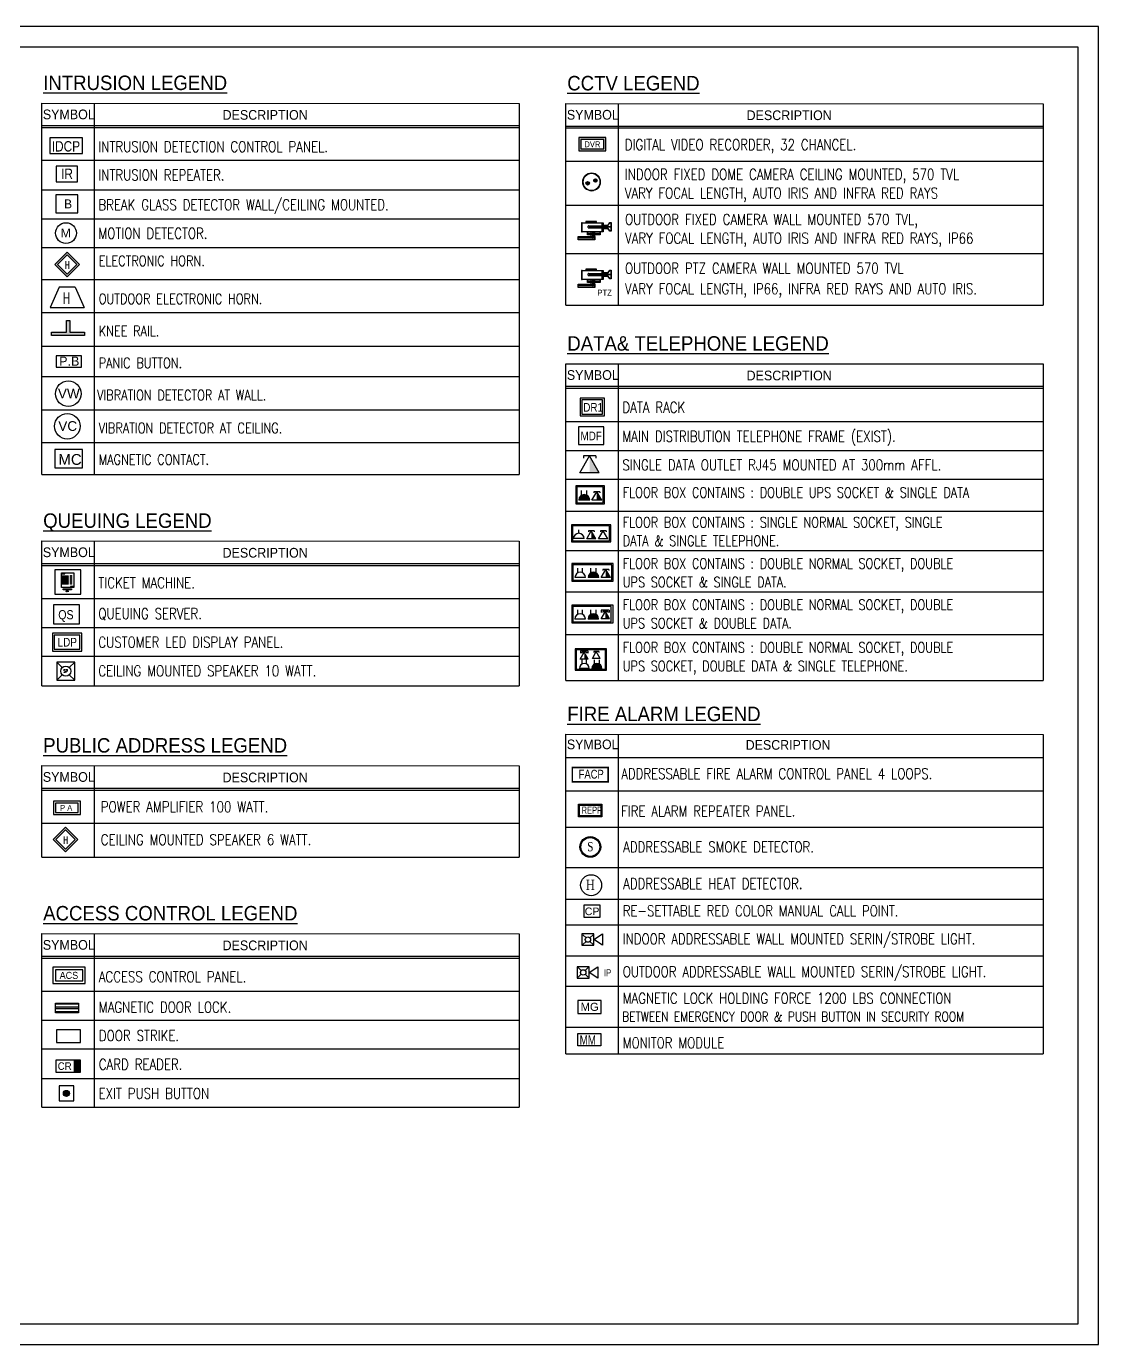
# Model space of a CAD drawing. Header units: metres. Extents: x 825.2 to 856.4, y 282.9 to 304.9.
# Drawn here: x 838.46 to 856.37, y 282.91 to 304.93 of the extents above; entities that cross this region are included whole.
import ezdxf
from ezdxf.enums import TextEntityAlignment as Align

# ---------------------------------------------------------------- set-up
doc = ezdxf.new("R2010")
doc.units = ezdxf.units.M
doc.header["$LTSCALE"] = 0.05
for name, color, linetype in [('04_E-FIRE', 3, 'Continuous'), ('A-Elev-Dims-100', 7, 'Continuous'), ('A-WALL', 4, 'Continuous'), ('Access', 7, 'Continuous'), ('AP06-300$0$E-CO-TXT', 2, 'Continuous'), ('CCTV-TXT L', 6, 'Continuous'), ('CT', 7, 'Continuous'), ('E-FIRE ALARM', 5, 'Continuous'), ('E-TEXT', 82, 'Continuous'), ('EL. BLOCK', 3, 'Continuous'), ('ELE-OBJ', 7, 'Continuous'), ('ELEC-NORMAL', 7, 'Continuous'), ('Elevation', 1, 'Continuous'), ('EXIT SIGN', 6, 'Continuous'), ('FIRE ALARAM TEXT', 22, 'Continuous'), ('FIRE ALARM', 3, 'Continuous'), ('FIRE_FAS', 200, 'Continuous'), ('L.C Risers', 130, 'Continuous'), ('PW', 4, 'Continuous'), ('Sockets', 4, 'Continuous'), ('T-SECUR', 140, 'Continuous'), ('text', 2, 'Continuous')]:
    doc.layers.add(name, color=color, linetype=linetype)
for name, color, linetype, lineweight in [('AP06-300$0$E-ACCESS-CONTROL', 3, 'Continuous', 25), ('AP06-300$0$E-CCTVCAM', 3, 'Continuous', 30), ('E _ PA', 4, 'Continuous', 25), ('ELECTRICAL', 3, 'Continuous', 9), ('mabani toob', 10, 'Continuous', 35), ('Public address', 4, 'Continuous', 0)]:
    doc.layers.add(name, color=color, linetype=linetype, lineweight=lineweight)
doc.styles.add('AP06-300$0$EN-SCL', font='swisscl.ttf')
doc.styles.add('Arial', font='ARIALN.TTF')
doc.styles.add('Arial_4', font='arial.ttf', dxfattribs={"height": 0.245883})
doc.styles.add('DD', font='ROMANS.SHX')
doc.styles.add('GENERATED_STYLE_1', font='arial.ttf')
doc.styles.add('QQ', font='romantic.ttf')
doc.styles.add('ROMANC', font='ROMANC.SHX')
doc.styles.add('ROMANS1', font='romans.shx', dxfattribs={"width": 0.8, "height": 250})
doc.styles.get("Standard").update_dxf_attribs({"font": 'arial.ttf'})
doc.styles.add('style2', font='seguisym.ttf', dxfattribs={"width": 0.8, "height": 200})
doc.styles.add('T25', font='STENCIL', dxfattribs={"height": 2.5})

# ---------------------------------------------------------------- blocks, each defined once
blk = doc.blocks.new('AP06-300$0$DDD')
at = {"layer": 'AP06-300$0$E-CCTVCAM'}
h = blk.add_hatch(color=11, dxfattribs=at)
h.paths.add_polyline_path([(209, -62), (209, -47), (-79, -47), (-79, -62)])
h.paths.add_polyline_path([(-79, 12), (-79, -12), (209, -12), (209, 12)])
h.paths.add_polyline_path([(209, 47), (209, 62), (-79, 62), (-79, 47)])
at = {"layer": 'AP06-300$0$E-ACCESS-CONTROL', "color": 5}
blk.add_lwpolyline([(-79, -62), (209, -62), (209, 62), (-79, 62)], close=True, dxfattribs=at)
at = {"layer": 'AP06-300$0$E-CCTVCAM', "color": 11}
for p, q in [((-79, 47), (209, 47)), ((-79, 12), (209, 12)), ((-79, -12), (209, -12)), ((-79, -47), (209, -47))]:
    blk.add_line(p, q, dxfattribs=at)
at = {"layer": 'AP06-300$0$E-CO-TXT', "style": 'AP06-300$0$EN-SCL'}
blk.add_attdef('STRIC', text='', height=250, dxfattribs=at).set_placement((31, 263), align=Align.MIDDLE_CENTER)
blk = doc.blocks.new('WERRRRR')
at = {"layer": 'CT'}
for points in [[(375, 375), (-375, 375), (-375, 0), (375, 0)], [(318, 317), (-318, 317), (-318, 57), (318, 57)]]:
    blk.add_lwpolyline(points, close=True, dxfattribs=at)
at = {"layer": 'text', "color": 2, "style": 'GENERATED_STYLE_1', "width": 0.92}
blk.add_text('ACS', height=163.3, dxfattribs=at).set_placement((-218, 104))
blk = doc.blocks.new('ssdsdgdgg')
at = {"layer": 'L.C Risers', "color": 0, "ltscale": 1000}
blk.add_lwpolyline([(0.171, 0.181), (-0.171, 0.181), (-0.171, 0), (0.171, 0)], close=True, dxfattribs=at)
at = {"layer": 'mabani toob', "color": 0, "ltscale": 1000, "insert": (-0.124, 0.144), "char_height": 0.1102, "attachment_point": 1}
blk.add_mtext_dynamic_manual_height_columns('D.S', width=35686.5594, gutter_width=12.5, heights=[0], dxfattribs=at)
blk = doc.blocks.new('RYJYRJJJ')
at = {"layer": 'Elevation', "lineweight": -3, "ltscale": 0.05, "transparency": 33554658}
h = blk.add_hatch(dxfattribs=at)
h.set_pattern_fill('ANSI32', color=11, scale=0.038016)
h.set_pattern_definition([(45, (-138.21381, -490.093266), (-0.01008051427, 0.01008051427), []), (45, (-138.20709, -490.093266), (-0.01008051427, 0.01008051427), [])])
h.paths.add_polyline_path([(0.255, 0.253), (0.13, 0.253), (0.13, 0), (0.255, 0)])
at = {"layer": 'L.C Risers', "color": 5, "lineweight": -3, "ltscale": 0.05}
for points in [[(0.255, 0.253), (-0.255, 0.253), (-0.255, 0), (0.255, 0)], [(0.255, 0.253), (0.13, 0.253), (0.13, 0), (0.255, 0)]]:
    blk.add_lwpolyline(points, close=True, dxfattribs=at)
at = {"layer": 'L.C Risers', "color": 3, "lineweight": -3, "ltscale": 0.05}
blk.add_lwpolyline([(0.13, 0), (0.13, 0.253)], dxfattribs=at)
at = {"layer": 'Sockets', "color": 11, "style": 'GENERATED_STYLE_1', "width": 0.92}
blk.add_text('CR', height=0.1568, dxfattribs=at).set_placement((-0.219, 0.049))
blk = doc.blocks.new('pb')
at = {"layer": 'Elevation', "lineweight": -3, "ltscale": 0.05, "transparency": 33554658}
h = blk.add_hatch(color=11, dxfattribs=at)
h.dxf.hatch_style = 1
edge = h.paths.add_edge_path()
edge.add_arc((0, 0), 29.1, 0, 360)
at = {"layer": 'L.C Risers', "color": 5, "lineweight": -3, "ltscale": 0.05}
blk.add_lwpolyline([(72, 72), (-72, 72), (-72, -72), (72, -72)], close=True, dxfattribs=at)
at = {"layer": 'L.C Risers', "color": 3, "lineweight": -3, "ltscale": 0.05}
blk.add_circle((0, 0), 29.1, dxfattribs=at)
blk = doc.blocks.new('WE')
at = {"layer": 'Elevation', "lineweight": -3, "ltscale": 0.05, "transparency": 33554658}
h = blk.add_hatch(color=6, dxfattribs=at)
h.dxf.hatch_style = 1
edge = h.paths.add_edge_path()
edge.add_arc((-80, -41), 33.7, 0, 360)
h = blk.add_hatch(color=6, dxfattribs=at)
h.dxf.hatch_style = 1
edge = h.paths.add_edge_path()
edge.add_arc((84, -42), 33.7, 0, 360)
at = {"layer": 'ELEC-NORMAL', "color": 6, "lineweight": -3, "ltscale": 0.05}
for centre in [(-80, -41), (84, -42)]:
    blk.add_circle(centre, 33.7, dxfattribs=at)
at = {"layer": 'ELECTRICAL', "color": 6}
for radius in [180, 165]:
    blk.add_circle((2, -41), radius, dxfattribs=at)
blk = doc.blocks.new('ERQER')
at = {"layer": 'CT'}
h = blk.add_hatch(color=3, dxfattribs=at)
h.dxf.hatch_style = 1
h.paths.add_polyline_path([(331, 331), (-331, 331), (-331, 60), (331, 60)], flags=16)
h.paths.add_polyline_path([(391, 390), (-391, 390), (-391, 0), (391, 0)])
for points in [[(391, 390), (-391, 390), (-391, 0), (391, 0)], [(331, 331), (-331, 331), (-331, 60), (331, 60)]]:
    blk.add_lwpolyline(points, close=True, dxfattribs=at)
at = {"layer": 'text', "color": 2, "style": 'GENERATED_STYLE_1', "width": 0.92}
blk.add_text('DVR', height=170.1, dxfattribs=at).set_placement((-228, 108))
blk = doc.blocks.new('WETEWRTTT')
at = {"color": 4}
for points, elevation in [([(-0.162, 0.221), (-0.172, 0.221), (-0.172, 0.106), (-0.162, 0.106)], 0.031), ([(-0.118, 0.221), (0.019, 0.221), (0.019, 0.236), (-0.118, 0.236)], -0.01), ([(-0.115, 0.221), (0.016, 0.221), (0.016, 0.233), (-0.115, 0.233)], -0.01), ([(-0.093, 0.106), (0.067, 0.106), (0.067, 0.065), (-0.093, 0.065)], 0.012), ([(-0.09, 0.106), (0.064, 0.106), (0.064, 0.068), (-0.09, 0.068)], 0.012)]:
    blk.add_lwpolyline(points, close=True, dxfattribs=dict(at, elevation=elevation))
for points, elevation in [([(-0.167, 0.221), (0.106, 0.221)], 0.031), ([(0.106, 0.221), (0.106, 0.106), (-0.167, 0.106), (-0.167, 0.221)], 0.031), ([(0.106, 0.192), (0.17, 0.192), (0.193, 0.223), (0.208, 0.223), (0.208, 0.113), (0.192, 0.113), (0.169, 0.144), (0.106, 0.144), (0.106, 0.168), (0.206, 0.168), (-0.066, 0.168), (-0.07, 0.177), (-0.077, 0.181), (-0.083, 0.181), (-0.088, 0.177), (-0.091, 0.171), (-0.091, 0.165), (-0.088, 0.16), (-0.085, 0.156), (-0.077, 0.154), (-0.07, 0.157), (-0.066, 0.161), (-0.064, 0.167), (-0.064, 0.168)], 0.031), ([(-0.077, 0.181), (0.106, 0.181)], 0.031), ([(0.091, 0.221), (0.091, 0.106)], 0.031), ([(0.094, 0.221), (0.094, 0.106)], 0.031), ([(0.102, 0.106), (0.102, 0.221)], 0.031), ([(0.106, 0.189), (0.171, 0.189), (0.194, 0.22), (0.205, 0.22), (0.205, 0.171)], 0.031), ([(-0.03, 0.106), (-0.031, 0.021), (-0.216, 0.021)], 0.031), ([(-0.09, 0.084), (0.064, 0.084)], 0.012), ([(-0.077, 0.154), (0.106, 0.154)], 0.031), ([(-0.049, 0.046), (-0.049, 0.106)], -0.041), ([(-0.031, 0.021), (-0.019, 0.021), (-0.019, 0.106)], 0.031), ([(0.205, 0.166), (0.205, 0.116), (0.194, 0.116), (0.17, 0.146), (0.109, 0.146), (0.109, 0.166)], 0.031)]:
    blk.add_lwpolyline(points, dxfattribs=dict(at, elevation=elevation))
blk.add_lwpolyline([(-0.216, 0.046), (0, 0.046), (0, 0), (-0.216, 0)], close=True, dxfattribs=at)
blk.add_lwpolyline([(0, 0), (0, 0.106)], dxfattribs=at)
blk = doc.blocks.new('wetwetwet')
at = {"layer": 'ELE-OBJ', "color": 3}
for p, q in [((-174, 0), (174, 0)), ((-76, -157), (-76, -307)), ((76, -157), (76, -307))]:
    blk.add_line(p, q, dxfattribs=at)
blk.add_ellipse((0, 0), major_axis=(-123, -123), ratio=1, start_param=-0.785398, end_param=2.356194, dxfattribs=at)
blk = doc.blocks.new('FDFDD')
at = {"layer": 'Elevation', "lineweight": -3, "ltscale": 0.05, "transparency": 33554658}
h = blk.add_hatch(color=6, dxfattribs=at)
h.dxf.hatch_style = 1
edge = h.paths.add_edge_path()
edge.add_line((0, 0.389), (0, -0.389))
edge.add_ellipse((0, 0), major_axis=(0.275, 0.275), ratio=1, start_angle=225, end_angle=405)
at = {"layer": 'ELE-OBJ', "color": 3}
for p, q in [((0, 0.389), (0, -0.389)), ((0.337, 0.194), (0.677, 0.194)), ((0.337, -0.194), (0.678, -0.194))]:
    blk.add_line(p, q, dxfattribs=at)
at = {"layer": 'ELE-OBJ', "color": 3, "extrusion": (0, 0, -1)}
blk.add_ellipse((0, 0), major_axis=(0.275, 0.275), ratio=1, start_param=-0.785398, end_param=2.356194, dxfattribs=at)
blk = doc.blocks.new('data2')
at = {"layer": 'EL. BLOCK', "linetype": 'ByBlock'}
h = blk.add_hatch(color=4, dxfattribs=at)
h.dxf.hatch_style = 1
h.paths.add_polyline_path([(0, 0.1), (0, 0), (0.058, 0)])
at = {"layer": 'PW', "color": 4}
for p, q in [((0.058, 0), (-0.058, 0)), ((0.055, 0.12), (-0.056, 0.12)), ((-0.056, 0.12), (-0.056, 0.086)), ((0.036, 0.1), (-0.036, 0.1)), ((-0.036, 0.1), (-0.036, 0.086)), ((0.058, 0), (0, 0.1)), ((0.036, 0.1), (0.036, 0.086)), ((0.055, 0.12), (0.055, 0.086))]:
    blk.add_line(p, q, dxfattribs=at)
blk.add_lwpolyline([(-0.058, 0), (0, 0.1)], dxfattribs=at)
blk = doc.blocks.new('122345')
at = {"layer": 'L.C Risers', "color": 3, "ltscale": 1000}
for points in [[(-0.144, 0.175), (-0.144, 0), (0.267, 0), (0.267, 0.175)], [(-0.133, 0.163), (-0.133, 0.008), (0.249, 0.008), (0.249, 0.163)]]:
    blk.add_lwpolyline(points, close=True, dxfattribs=at)
at = {"xscale": 0.7200000000000001, "yscale": 0.7200000000000001, "zscale": 0.7200000000000001}
blk.add_blockref('data2', (0.19, 0.039), dxfattribs=at)
at = {"layer": 'ELEC-NORMAL', "lineweight": -3, "xscale": 0.0003, "yscale": 0.0003, "zscale": 0.0003, "rotation": 180}
blk.add_blockref('wetwetwet', (-0.061, 0.037), dxfattribs=at)
at = {"layer": 'ELECTRICAL', "xscale": -0.1344, "yscale": 0.1344, "zscale": 0.1344, "rotation": 270}
blk.add_blockref('FDFDD', (0.071, 0.037), dxfattribs=at)
blk = doc.blocks.new('tel1')
at = {"layer": 'PW', "color": 4}
for p, q in [((0.042, 0), (-0.042, 0)), ((0.026, 0.072), (-0.026, 0.072)), ((-0.026, 0.072), (-0.026, 0.062)), ((0.042, 0), (0, 0.072)), ((0.026, 0.072), (0.026, 0.062))]:
    blk.add_line(p, q, dxfattribs=at)
blk.add_lwpolyline([(-0.042, 0), (0, 0.072)], dxfattribs=at)
blk = doc.blocks.new('112233')
at = {"layer": 'L.C Risers', "color": 3, "ltscale": 1000}
for points in [[(-0.165, 0.224), (-0.165, 0), (0.165, 0), (0.165, 0.224)], [(-0.154, 0.213), (-0.154, 0.01), (0.153, 0.01), (0.153, 0.213)]]:
    blk.add_lwpolyline(points, close=True, dxfattribs=at)
at = {"xscale": 0.7200000000000001, "yscale": 0.7200000000000001, "zscale": 0.7200000000000001}
blk.add_blockref('data2', (-0.071, 0.116), dxfattribs=at)
blk.add_blockref('tel1', (0.057, 0.123))
at = {"layer": 'ELEC-NORMAL', "lineweight": -3, "xscale": 0.0003, "yscale": 0.0003, "zscale": 0.0003, "rotation": 180}
blk.add_blockref('wetwetwet', (-0.069, 0.017), dxfattribs=at)
at = {"layer": 'ELECTRICAL', "xscale": -0.1344, "yscale": 0.1344, "zscale": 0.1344, "rotation": 270}
blk.add_blockref('FDFDD', (0.063, 0.017), dxfattribs=at)
blk = doc.blocks.new('1s')
at = {"layer": 'ELE-OBJ', "color": 3}
for p, q in [((0, 0.389), (0, -0.389)), ((0.389, 0), (0.646, 0))]:
    blk.add_line(p, q, dxfattribs=at)
at = {"layer": 'ELE-OBJ', "color": 3, "extrusion": (0, 0, -1)}
blk.add_ellipse((0, 0), major_axis=(0.275, 0.275), ratio=1, start_param=-0.785398, end_param=2.356194, dxfattribs=at)
blk = doc.blocks.new('data1')
at = {"layer": 'EL. BLOCK', "linetype": 'ByBlock'}
h = blk.add_hatch(color=4, dxfattribs=at)
h.dxf.hatch_style = 1
h.paths.add_polyline_path([(0, 0.0719), (0, 0), (0.0415, 0)])
at = {"layer": 'PW', "color": 4}
for p, q in [((0.0259, 0.0719), (-0.0259, 0.0719)), ((-0.0259, 0.0719), (-0.0259, 0.062)), ((0.0415, 0), (0, 0.0719)), ((0.0259, 0.0719), (0.0259, 0.062)), ((0.0415, 0), (-0.0415, 0))]:
    blk.add_line(p, q, dxfattribs=at)
blk.add_lwpolyline([(-0.0415, 0), (0, 0.0719)], dxfattribs=at)
blk = doc.blocks.new('ewrtert')
at = {"layer": 'L.C Risers', "color": 3, "ltscale": 1000}
for points in [[(-0.203, 0.175), (-0.203, 0), (0.203, 0), (0.203, 0.175)], [(-0.19, 0.163), (-0.19, 0.011), (0.19, 0.011), (0.19, 0.163)]]:
    blk.add_lwpolyline(points, close=True, dxfattribs=at)
at = {"xscale": 1.134, "yscale": 1.134, "zscale": 1.134}
for name, p in [('data1', (0.003, 0.031)), ('tel1', (0.126, 0.031))]:
    blk.add_blockref(name, p, dxfattribs=at)
at = {"layer": 'ELECTRICAL', "xscale": -0.14112, "yscale": 0.14112, "zscale": 0.14112, "rotation": 270}
blk.add_blockref('1s', (-0.126, 0.032), dxfattribs=at)
blk = doc.blocks.new('dfdfdfddf')
at = {"layer": 'L.C Risers', "color": 3, "ltscale": 1000}
for points in [[(-0.205, 0.175), (-0.205, 0), (0.205, 0), (0.205, 0.175)], [(-0.195, 0.163), (-0.195, 0.011), (0.192, 0.011), (0.192, 0.163)]]:
    blk.add_lwpolyline(points, close=True, dxfattribs=at)
at = {"xscale": 1.134, "yscale": 1.134, "zscale": 1.134}
blk.add_blockref('data1', (0.131, 0.036), dxfattribs=at)
at = {"layer": 'ELEC-NORMAL', "lineweight": -3, "xscale": 0.0003, "yscale": 0.0003, "zscale": 0.0003, "rotation": 180}
blk.add_blockref('wetwetwet', (-0.123, 0.037), dxfattribs=at)
at = {"layer": 'ELECTRICAL', "xscale": -0.1344, "yscale": 0.1344, "zscale": 0.1344, "rotation": 270}
blk.add_blockref('FDFDD', (0.009, 0.037), dxfattribs=at)
blk = doc.blocks.new('dfdffdfdd')
at = {"layer": 'L.C Risers', "color": 3, "ltscale": 1000}
for points in [[(-0.139, 0.175), (-0.139, 0), (0.139, 0), (0.139, 0.175)], [(-0.128, 0.163), (-0.128, 0.011), (0.125, 0.011), (0.125, 0.163)]]:
    blk.add_lwpolyline(points, close=True, dxfattribs=at)
at = {"xscale": 1.134, "yscale": 1.134, "zscale": 1.134}
blk.add_blockref('data1', (0.064, 0.036), dxfattribs=at)
at = {"layer": 'ELECTRICAL', "xscale": -0.1344, "yscale": 0.1344, "zscale": 0.1344, "rotation": 270}
blk.add_blockref('FDFDD', (-0.057, 0.037), dxfattribs=at)
blk = doc.blocks.new('WEWET')
at = {"color": 4}
blk.add_lwpolyline([(0.176, 0.246), (-0.176, 0.246), (-0.176, 0), (0.176, 0)], close=True, dxfattribs=at)
at = {"layer": 'EXIT SIGN', "color": 4, "style": 'Arial'}
blk.add_attdef('MDF', text='', height=0.12, dxfattribs=at).set_placement((-0.147, 0.119), align=Align.MIDDLE_LEFT)
blk = doc.blocks.new('SRRWTWRT')
at = {"color": 4}
for points in [[(-0.296, 0.203), (-0.296, -0.203), (0, -0.203), (0, 0.203)], [(-0.266, 0.172), (-0.266, -0.173), (-0.03, -0.173), (-0.03, 0.172)]]:
    blk.add_lwpolyline(points, close=True, dxfattribs=at)
at = {"layer": 'EXIT SIGN', "color": 4, "style": 'Arial'}
blk.add_attdef('DR1', text='', height=0.144, rotation=90, dxfattribs=at).set_placement((-0.143, -0.152), align=Align.MIDDLE_LEFT)
blk = doc.blocks.new('FAAP')
at = {"layer": '04_E-FIRE', "color": 3, "linetype": 'Continuous', "lineweight": 0, "ltscale": 0.04, "const_width": 49.9}
blk.add_lwpolyline([(-665, -240), (562, -240), (562, 246), (-665, 246)], close=True, dxfattribs=at)
at = {"layer": 'FIRE ALARAM TEXT', "color": 2, "style": 'style2', "width": 0.8}
blk.add_text('FACP', height=300, dxfattribs=at).set_placement((-446, -130))
blk = doc.blocks.new('fire gass')
at = {"color": 3}
blk.add_lwpolyline([(-1.34, 1.71), (3.47, 1.71), (3.47, -2.2), (-1.34, -2.2)], close=True, dxfattribs=at)
at = {"color": 3, "insert": (-1.85, 0.9), "char_height": 2.333, "attachment_point": 1}
blk.add_mtext_dynamic_manual_height_columns('\\pxqc;CP', width=5.9405, gutter_width=1, heights=[1.17], dxfattribs=at)
blk = doc.blocks.new('STROBE HORN')
at = {"color": 3}
blk.add_lwpolyline([(-11, 781), (-557, 781), (-557, 267), (-11, 267)], close=True, dxfattribs=at)
for points in [[(-515, 742), (-372, 607)], [(-52, 742), (-195, 607)], [(-11, 524), (382, 782), (382, 266), (-11, 524)], [(-372, 441), (-516, 305)], [(-195, 441), (-52, 306)]]:
    blk.add_lwpolyline(points, dxfattribs=at)
blk.add_circle((-284, 524), 122, dxfattribs=at)
at = {"style": 'Arial', "flags": 4}
blk.add_attdef('TYPE', (-813, 115), '', height=200, dxfattribs=at)
blk = doc.blocks.new('WETWTT')
for points in [[(-0.285, 0.311), (0.285, 0.311), (0.285, 0), (-0.285, 0)], [(-0.261, 0.287), (0.261, 0.287), (0.261, 0.024), (-0.261, 0.024)]]:
    blk.add_lwpolyline(points, close=True)
at = {"layer": 'FIRE ALARAM TEXT', "color": 2, "style": 'style2', "width": 0.8}
blk.add_text('REPP', height=0.172, dxfattribs=at).set_placement((-0.212, 0.077))
blk = doc.blocks.new('WETEWETE')
blk.add_lwpolyline([(0.13, 0.144), (-0.13, 0.144), (-0.13, 0), (0.13, 0)], close=True)
blk.add_text('MG', height=0.0888).set_placement((-0.098, 0.03))
blk = doc.blocks.new('ETEETWETWET')
at = {"layer": 'E-FIRE ALARM', "color": 4}
blk.add_circle((0, 0), 0.186, dxfattribs=at)
at = {"layer": 'E-TEXT', "color": 6, "style": 'QQ', "width": 0.8}
blk.add_text('H', height=0.181, dxfattribs=at).set_placement((-0.094, -0.084))
blk = doc.blocks.new('WRWRYYTYYY')
at = {"color": 240}
blk.add_lwpolyline([(-0.156, 0.169), (0.156, 0.169), (0.156, 0), (-0.156, 0)], close=True, dxfattribs=at)
at = {"layer": 'FIRE ALARAM TEXT', "color": 240, "style": 'style2', "width": 0.8}
blk.add_text('MM', height=0.1244, dxfattribs=at).set_placement((-0.132, 0.018))
blk = doc.blocks.new('MMMVCVCVCC')
at = {"color": 4}
blk.add_lwpolyline([(0.228, 0.216), (-0.228, 0.216), (-0.228, 0), (0.228, 0)], close=True, dxfattribs=at)
at = {"layer": 'EXIT SIGN', "color": 4, "style": 'Arial'}
blk.add_attdef('IDCP', text='', height=0.144, dxfattribs=at).set_placement((-0.202, 0.098), align=Align.MIDDLE_LEFT)
blk = doc.blocks.new('BREAK')
at = {"layer": 'T-SECUR', "color": 0}
blk.add_lwpolyline([(-309, 0), (309, 0), (309, 500), (-309, 500)], close=True, dxfattribs=at)
at = {"layer": 'T-SECUR', "color": 0, "style": 'T25'}
blk.add_text('B', height=250, dxfattribs=at).set_placement((-75, 120))
blk = doc.blocks.new('WRTWRTR')
at = {"layer": 'A-Elev-Dims-100', "color": 0}
blk.add_circle((0, 0), 0.217, dxfattribs=at)
at = {"layer": 'A-WALL', "style": 'Arial_4', "text_generation_flag": 4}
blk.add_text('M', height=0.18, rotation=180, dxfattribs=at).set_placement((0.101, -0.09))
blk = doc.blocks.new('SSS')
h = blk.add_hatch(color=3)
h.dxf.hatch_style = 1
h.paths.add_polyline_path([(837979, 767184), (837706, 767457), (837433, 767184), (837706, 766911)], flags=16)
h.paths.add_polyline_path([(838053, 767184), (837706, 767531), (837358, 767184), (837706, 766836)])
at = {"layer": 'Public address', "color": 4}
for p, q in [((837358, 767184, 212), (837706, 767531, 212)), ((838053, 767184, 212), (837706, 767531, 212)), ((837706, 766836, 212), (837358, 767184, 212)), ((837433, 767184, 212), (837706, 767457, 212)), ((837706, 766911, 212), (837433, 767184, 212)), ((837979, 767184, 212), (837706, 767457, 212)), ((837706, 766911, 212), (837979, 767184, 212)), ((837706, 766836, 212), (838053, 767184, 212))]:
    blk.add_line(p, q, dxfattribs=at)
at = {"layer": 'Public address', "color": 4, "style": 'DD', "width": 0.7}
blk.add_text('H', height=209, dxfattribs=at).set_placement((837636, 767061, 212))
blk = doc.blocks.new('sp1')
at = {"layer": 'Public address', "color": 1, "lineweight": 0, "xscale": 0.3234, "yscale": 0.3234, "zscale": 0.3234}
blk.add_blockref('SSS', (-270914, -248245, -69), dxfattribs=at)
blk = doc.blocks.new('RETHTHHHH')
at = {"color": 3}
for points in [[(-0.192, 0), (-0.405, -0.489)], [(0.192, 0), (-0.192, 0)], [(0.192, 0), (0.405, -0.489)], [(-0.405, -0.489), (0.405, -0.489)]]:
    blk.add_lwpolyline(points, dxfattribs=at)
at = {"layer": 'Public address', "color": 4, "style": 'DD', "width": 0.7}
blk.add_text('H', height=0.275, dxfattribs=at).set_placement((-0.11, -0.404))
blk = doc.blocks.new('KNEE')
h = blk.add_hatch(color=1)
h.dxf.hatch_style = 1
h.paths.add_polyline_path([(0.025, -0.152), (0.213, -0.152), (0.213, -0.192), (-0.213, -0.192), (-0.213, -0.152), (-0.02, -0.152), (-0.02, 0), (0.025, 0)])
at = {"layer": 'A-WALL'}
blk.add_lwpolyline([(0.025, -0.152), (0.213, -0.152), (0.213, -0.192), (-0.213, -0.192), (-0.213, -0.152), (-0.02, -0.152), (-0.02, 0), (0.025, 0)], close=True, dxfattribs=at)
blk = doc.blocks.new('G')
blk.add_lwpolyline([(-0.213, -0.192), (0.213, -0.192), (0.213, -0.003), (-0.213, -0.003)], close=True)
at = {"style": 'Arial_4'}
blk.add_text('P.B', height=0.15, dxfattribs=at).set_placement((-0.161, -0.169))
blk = doc.blocks.new('VIB')
at = {"color": 7}
blk.add_circle((0, 0.246), 0.237, dxfattribs=at)
at = {"layer": 'A-WALL', "color": 7, "style": 'Arial_4'}
blk.add_text('VW', height=0.18, rotation=270, dxfattribs=at).set_placement((-0.085, 0.439))
blk = doc.blocks.new('ERYERYYEQY')
at = {"color": 7}
blk.add_circle((0, 0.237), 0.237, dxfattribs=at)
at = {"layer": 'A-WALL', "color": 7, "style": 'Arial_4'}
blk.add_text('VC', height=0.18, dxfattribs=at).set_placement((-0.167, 0.152))
blk = doc.blocks.new('OPOPOPOP')
at = {"color": 4}
blk.add_lwpolyline([(-0.259, 0.178), (-0.259, -0.178), (0, -0.178), (0, 0.178)], close=True, dxfattribs=at)
at = {"layer": 'EXIT SIGN', "color": 4, "style": 'Arial'}
blk.add_attdef('IR', text='', height=0.173, rotation=90, dxfattribs=at).set_placement((-0.133, -0.098), align=Align.MIDDLE_LEFT)
blk = doc.blocks.new('A$C48145299')
at = {"layer": 'A-WALL', "color": 0}
blk.add_lwpolyline([(0, 339), (0, 0), (509, 0), (509, 339)], close=True, dxfattribs=at)
at = {"layer": 'A-Elev-Dims-100', "insert": (64, 253), "char_height": 200, "attachment_point": 1}
blk.add_mtext_dynamic_manual_height_columns('MC', width=222.65, gutter_width=1, heights=[0], dxfattribs=at)
blk = doc.blocks.new('information kiosk')
at = {"color": 4}
for p, q in [((-0.8, 2.63), (-0.39, 2.63)), ((-0.75, 2.66), (-0.49, 2.66)), ((-0.69, 2.7), (-0.55, 2.7)), ((-0.64, 2.73), (-0.58, 2.73)), ((-0.39, 2.63), (-0.39, 2.75)), ((-0.17, 0.38), (-0.17, 0.62)), ((-0.17, 0.62), (0.04, 0.62)), ((-0.17, 0.42), (0.04, 0.42)), ((-0.17, 0.38), (-0.14, 0.41)), ((-0.16, 0.43), (0.05, 0.43)), ((0.04, 0.38), (0.04, 0.62)), ((0.04, 0.38), (0.06, 0.41)), ((0.78, 1.01), (0.34, 1.01)), ((0.34, 1.01), (0.34, 0.89)), ((0.42, 0.92), (0.67, 0.92)), ((0.48, 0.95), (0.62, 0.95)), ((0.53, 0.99), (0.59, 0.99))]:
    blk.add_line(p, q, dxfattribs=at)
for points in [[(1.68, 3.15), (-1.68, 3.15), (-1.68, 0), (1.68, 0)], [(-0.8, 2.75), (0.78, 2.75), (0.78, 0.89), (-0.8, 0.89)], [(-0.72, 2.4), (0.03, 2.4), (0.03, 2.3), (-0.72, 2.3)], [(-0.72, 2.15), (0.03, 2.15), (0.03, 2.05), (-0.72, 2.05)], [(-0.72, 1.9), (0.03, 1.9), (0.03, 1.8), (-0.72, 1.8)], [(0.37, 2.41), (0.5, 2.41), (0.5, 2.29), (0.37, 2.29)], [(0.37, 2.16), (0.5, 2.16), (0.5, 2.04), (0.37, 2.04)], [(0.37, 1.9), (0.5, 1.9), (0.5, 1.79), (0.37, 1.79)], [(-0.72, 1.65), (0.03, 1.65), (0.03, 1.54), (-0.72, 1.54)], [(-0.72, 1.39), (0.03, 1.39), (0.03, 1.29), (-0.72, 1.29)], [(-0.58, 0.72), (0.46, 0.72), (0.46, 0.56), (-0.58, 0.56)], [(0.37, 1.65), (0.5, 1.65), (0.5, 1.54), (0.37, 1.54)], [(0.37, 1.4), (0.5, 1.4), (0.5, 1.29), (0.37, 1.29)]]:
    blk.add_lwpolyline(points, close=True, dxfattribs=at)
for centre in [(-0.17, 0.38), (0.04, 0.38)]:
    blk.add_circle(centre, 0.0403, dxfattribs=at)
blk = doc.blocks.new('EWRWERRREWREW')
at = {"color": 4}
for points in [[(0.245, 0.302), (-0.245, 0.302), (-0.245, 0), (0.245, 0)], [(0.212, 0.269), (-0.212, 0.269), (-0.212, 0.033), (0.212, 0.033)]]:
    blk.add_lwpolyline(points, close=True, dxfattribs=at)
at = {"layer": 'EXIT SIGN', "color": 3, "style": 'Arial'}
blk.add_attdef('LDP', text='', height=0.144, dxfattribs=at).set_placement((-0.156, 0.152, 0), align=Align.MIDDLE_LEFT)
blk = doc.blocks.new('DFDFDFFF')
at = {"color": 4}
blk.add_lwpolyline([(0.203, 0.296), (-0.203, 0.296), (-0.203, 0), (0.203, 0)], close=True, dxfattribs=at)
at = {"layer": 'EXIT SIGN', "color": 4, "style": 'Arial'}
blk.add_attdef('QS', text='', height=0.144, dxfattribs=at).set_placement((-0.126, 0.143), align=Align.MIDDLE_LEFT)
blk = doc.blocks.new('DRGRRRRR')
at = {"layer": 'L.C Risers', "color": 3, "ltscale": 1000}
blk.add_lwpolyline([(1063, 1063), (-1063, 1063), (-1063, -1063), (1063, -1063)], close=True, dxfattribs=at)
for points in [[(-1063, 1063), (-413, 413)], [(1063, 1063), (413, 413)], [(-413, -413), (-1063, -1063)], [(413, -413), (1063, -1063)]]:
    blk.add_lwpolyline(points, dxfattribs=at)
blk.add_circle((0, 0), 584, dxfattribs=at)
at = {"layer": 'CCTV-TXT L', "color": 0, "linetype": 'Continuous', "ltscale": 0.5, "style": 'ROMANC', "width": 0.85}
blk.add_text('SP', height=339.3, dxfattribs=at).set_placement((-272, -150))
blk = doc.blocks.new('WRTRT')
at = {"layer": 'CT'}
for points in [[(0.225, 0.225), (-0.225, 0.225), (-0.225, 0), (0.225, 0)], [(0.191, 0.19), (-0.191, 0.19), (-0.191, 0.034), (0.191, 0.034)]]:
    blk.add_lwpolyline(points, close=True, dxfattribs=at)
at = {"layer": 'text', "color": 2, "style": 'GENERATED_STYLE_1', "width": 0.92}
blk.add_text('P A', height=0.098, dxfattribs=at).set_placement((-0.113, 0.062))
blk = doc.blocks.new('SMOKE')
at = {"layer": 'E-FIRE ALARM', "color": 4}
for radius in [0.173, 0.158]:
    blk.add_circle((0, 0), radius, dxfattribs=at)
at = {"layer": 'E-TEXT', "color": 4, "style": 'QQ', "width": 0.8}
blk.add_text('S', height=0.154, dxfattribs=at).set_placement((-0.051, -0.072))

msp = doc.modelspace()

# ---------------------------------------------------------------- linework, layer by layer
for points in [[(825.231, 282.906), (856.37, 282.906), (856.37, 304.926), (825.231, 304.926)], [(825.576, 283.251), (856.025, 283.251), (856.025, 304.58), (825.576, 304.58)]]:
    msp.add_lwpolyline(points, close=True)
at = {"layer": 'text', "color": 4}
for points in [[(838.716, 297.44), (838.716, 303.644), (846.69, 303.64), (846.69, 297.44)], [(839.59, 303.644), (839.59, 297.44)], [(847.47, 300.267), (847.47, 303.638), (855.444, 303.634), (855.444, 300.267)], [(848.344, 303.638), (848.344, 300.267)], [(838.716, 303.267), (846.69, 303.267)], [(838.716, 303.235), (846.69, 303.235)], [(847.47, 303.261), (855.444, 303.261)], [(847.47, 303.229), (855.444, 303.229)], [(838.716, 302.693), (846.69, 302.693)], [(847.47, 302.675), (855.444, 302.675)], [(838.716, 302.196), (846.69, 302.196)], [(847.47, 301.941), (855.444, 301.941)], [(838.716, 301.711), (846.69, 301.711)], [(838.716, 301.234), (846.69, 301.234)], [(847.47, 301.134), (855.444, 301.134)], [(838.716, 300.696), (846.69, 300.696)], [(838.716, 300.145), (846.69, 300.145)], [(847.47, 300.267), (855.444, 300.267)], [(838.716, 299.582), (846.69, 299.582)], [(847.47, 294.001), (847.47, 299.291), (855.444, 299.287), (855.444, 294.001)], [(848.344, 299.291), (848.344, 294.001)], [(838.716, 299.077), (846.69, 299.077)], [(847.47, 298.914), (855.444, 298.914)], [(847.47, 298.882), (855.444, 298.882)], [(838.716, 298.522), (846.69, 298.522)], [(847.47, 298.328), (855.444, 298.328)], [(838.716, 297.976), (846.69, 297.976)], [(847.47, 297.843), (855.444, 297.843)], [(838.716, 297.44), (846.69, 297.44)], [(847.47, 297.365), (855.444, 297.365)], [(847.47, 296.828), (855.444, 296.828)], [(838.716, 293.91), (838.716, 296.331), (846.69, 296.327), (846.69, 293.91)], [(839.59, 296.33), (839.59, 293.91)], [(847.47, 296.17), (855.444, 296.17)], [(838.716, 295.953), (846.69, 295.953)], [(838.716, 295.921), (846.69, 295.921)], [(838.716, 295.367), (846.69, 295.367)], [(847.47, 295.482), (855.444, 295.482)], [(838.716, 294.882), (846.69, 294.882)], [(847.47, 294.768), (855.444, 294.768)], [(838.716, 294.404), (846.69, 294.404)], [(847.47, 294.001), (855.444, 294.001)], [(838.716, 293.91), (846.69, 293.91)], [(847.47, 287.763), (847.47, 293.102), (855.444, 293.098), (855.444, 287.763)], [(848.346, 293.101), (848.346, 287.763)], [(847.47, 292.713), (855.444, 292.713)], [(838.716, 291.05), (838.716, 292.577), (846.69, 292.573), (846.69, 291.05)], [(839.59, 292.577), (839.59, 291.05)], [(838.716, 292.2), (846.69, 292.2)], [(838.716, 292.168), (846.69, 292.168)], [(847.47, 292.155), (855.444, 292.155)], [(838.716, 291.614), (846.69, 291.614)], [(847.47, 291.55), (855.444, 291.55)], [(838.716, 291.05), (846.69, 291.05)], [(847.47, 290.878), (855.444, 290.878)], [(847.47, 290.347), (855.444, 290.347)], [(847.47, 289.919), (855.444, 289.919)], [(838.716, 286.875), (838.716, 289.773), (846.69, 289.769), (846.69, 286.875)], [(839.59, 289.772), (839.59, 286.875)], [(838.716, 289.395), (846.69, 289.395)], [(838.716, 289.363), (846.69, 289.363)], [(847.47, 289.4), (855.444, 289.4)], [(838.716, 288.809), (846.69, 288.809)], [(847.47, 288.892), (855.444, 288.892)], [(838.716, 288.324), (846.69, 288.324)], [(847.47, 288.208), (855.444, 288.208)], [(838.716, 287.846), (846.69, 287.846)], [(847.47, 287.763), (855.444, 287.763)], [(838.716, 287.352), (846.69, 287.352)], [(838.716, 286.875), (846.69, 286.875)]]:
    msp.add_lwpolyline(points, dxfattribs=at)

# ---------------------------------------------------------------- block references
for name, p, xscale, yscale, zscale, values in [('MMMVCVCVCC', (839.124, 302.804), 1.2, 1.2, 1.2, {'IDCP': 'IDCP'}), ('WEWET', (847.89, 297.942), 1.2, 1.2, 1.2, {'MDF': 'MDF'}), ('DFDFDFFF', (839.125, 294.945), 1.0692, 1.0692, 1.0692, {'QS': 'QS'})]:
    msp.add_blockref(name, p, dxfattribs=dict(xscale=xscale, yscale=yscale, zscale=zscale)).add_auto_attribs(values)
at = {"rotation": 270}
for name, p, values in [('OPOPOPOP', (839.135, 302.329), {'IR': 'IR'}), ('SRRWTWRT', (847.912, 298.419), {'DR1': 'DR1'})]:
    msp.add_blockref(name, p, dxfattribs=at).add_auto_attribs(values)
for name, p, xscale, yscale, zscale in [('WRTWRTR', (839.119, 301.473), 0.8, 0.8, 0.8), ('WETEWRTTT', (847.954, 301.358, -0.017), 1.3, 1.3, 1.3), ('WETEWRTTT', (847.954, 300.562, -0.017), 1.3, 1.3, 1.3), ('RETHTHHHH', (839.14, 300.571, 0.007), 0.7, 0.7, 0.7), ('ERYERYYEQY', (839.141, 298.032), 0.9, 0.9, 0.9), ('A$C48145299', (838.934, 297.554), 0.0009000000000000001, 0.0009000000000000001, 0.0009000000000000001), ('data1', (847.866, 297.47), 3.919104, 3.919104, 3.919104), ('dfdffdfdd', (847.876, 296.95), 1.728, 1.728, 1.728), ('ewrtert', (847.89, 296.317), 1.62, 1.62, 1.62), ('dfdfdfddf', (847.916, 295.658), 1.68, 1.68, 1.68), ('information kiosk', (839.149, 295.439), 0.1296, 0.1296, 0.1296), ('122345', (847.81, 294.964), 1.68, 1.68, 1.68), ('112233', (847.888, 294.174), 1.584, 1.584, 1.584), ('WETWTT', (847.877, 291.723), 0.6823097982060025, 0.6823097982060025, 0.6823097982060025), ('ETEETWETWET', (847.892, 290.58, 0), 0.9437833595399638, 0.9437833595399638, 0.9437833595399638), ('WETEWETE', (847.864, 288.436), 1.510053375263942, 1.510053375263942, 1.510053375263942), ('ssdsdgdgg', (839.162, 287.955), 1.17, 1.17, 1.17), ('WRWRYYTYYY', (847.862, 287.897), 1.226918367401953, 1.226918367401953, 1.226918367401953), ('RYJYRJJJ', (839.156, 287.456), 0.8, 0.8, 0.8)]:
    msp.add_blockref(name, p, dxfattribs=dict(xscale=xscale, yscale=yscale, zscale=zscale))
msp.add_blockref('EWRWERRREWREW', (839.136, 294.487)).add_auto_attribs({'LDP': 'LDP'})
for name, p in [('WRTRT', (839.134, 291.76)), ('SMOKE', (847.878, 291.219))]:
    msp.add_blockref(name, p)
at = {"layer": 'A-WALL'}
for name, p, xscale, yscale, zscale in [('BREAK', (839.132, 301.813), 0.0006, 0.0006, 0.0006), ('KNEE', (839.152, 300.013), 1.3, 1.3, 1.3)]:
    msp.add_blockref(name, p, dxfattribs=dict(at, xscale=xscale, yscale=yscale, zscale=zscale))
msp.add_blockref('G', (839.166, 299.427), dxfattribs=at)
at = {"layer": 'A-WALL', "xscale": 0.9, "yscale": 0.9, "zscale": 0.9, "rotation": 90}
msp.add_blockref('VIB', (839.379, 298.79), dxfattribs=at)
at = {"layer": 'Access', "xscale": -0.00133056, "yscale": 0.00133056, "zscale": 0.00133056}
msp.add_blockref('AP06-300$0$DDD', (839.223, 288.529), dxfattribs=at)
at = {"layer": 'Access', "color": 3, "lineweight": -3, "xscale": 0.00171072, "yscale": 0.00171072, "zscale": 0.00171072}
msp.add_blockref('pb', (839.126, 287.103), dxfattribs=at)
at = {"layer": 'E _ PA', "xscale": 0.001828351583807887, "yscale": 0.001828351583807887, "zscale": 0.001828351583807887}
for p in [(839.14, 301.202), (839.113, 291.595)]:
    msp.add_blockref('sp1', p, dxfattribs=at)
at = {"layer": 'FIRE ALARM', "lineweight": -3, "xscale": 0.0008424000000000004, "yscale": 0.0008424000000000004, "zscale": 0.0008424000000000004, "rotation": 200.0844480024304}
msp.add_blockref('WE', (847.912, 302.295), dxfattribs=at)
at = {"layer": 'FIRE ALARM', "color": 1, "lineweight": 0, "xscale": 0.0004890796633540627, "yscale": 0.0004890796633540627, "zscale": 0.0004890796633540627}
msp.add_blockref('FAAP', (847.902, 292.425), dxfattribs=at)
at = {"layer": 'FIRE ALARM', "color": 139, "xscale": 0.05423404392312278, "yscale": 0.05423404392312278, "zscale": 0.05423404392312278}
msp.add_blockref('fire gass', (847.847, 290.158), dxfattribs=at)
at = {"layer": 'FIRE ALARM', "xscale": 0.0003677649812330353, "yscale": 0.0003677649812330353, "zscale": 0.0003677649812330353}
for p in [(847.943, 289.479), (847.864, 288.93)]:
    msp.add_blockref('STROBE HORN', p, dxfattribs=at)
at = {"layer": 'L.C Risers', "color": 3}
for name, p, xscale, yscale, zscale in [('ERQER', (847.911, 302.845), 0.000576, 0.000576, 0.000576), ('DRGRRRRR', (839.115, 294.155), 0.00014256, 0.00014256, 0.00014256), ('WERRRRR', (839.17, 288.94), 0.0007199999999999999, 0.0007199999999999999, 0.0007199999999999999)]:
    msp.add_blockref(name, p, dxfattribs=dict(at, xscale=xscale, yscale=yscale, zscale=zscale))

# ---------------------------------------------------------------- texts
at = {"layer": 'FIRE ALARAM TEXT', "color": 2, "style": 'style2', "width": 0.8}
msp.add_text('IP', height=0.1174, dxfattribs=at).set_placement((848.108, 289.06))
at = {"layer": 'FIRE_FAS', "color": 7, "linetype": 'Continuous', "ltscale": 0.5, "style": 'ROMANS1', "width": 0.8}
for s, height, p in [('INTRUSION DETECTION CONTROL PANEL.', 0.18022, (839.66, 302.915)), ('INTRUSION REPEATER.', 0.18022, (839.66, 302.442)), ('BREAK GLASS DETECTOR WALL/CEILING MOUNTED.', 0.18022, (839.66, 301.945)), ('MOTION DETECTOR.', 0.18022, (839.66, 301.468)), ('ELECTRONIC HORN.', 0.17301, (839.665, 301.008)), ('OUTDOOR ELECTRONIC HORN.', 0.17301, (839.665, 300.374)), ('KNEE RAIL.', 0.173, (839.665, 299.837)), ('PANIC BUTTON.', 0.17301, (839.665, 299.303)), ('VIBRATION DETECTOR AT WALL.', 0.17301, (839.637, 298.767)), ('DATA RACK ', 0.1802, (848.414, 298.562)), ('VIBRATION DETECTOR AT CEILING.', 0.17301, (839.665, 298.217)), ('MAIN DISTRIBUTION TELEPHONE FRAME (EXIST).', 0.18022, (848.414, 298.077)), ('MAGNETIC CONTACT.', 0.17301, (839.665, 297.69)), ('SINGLE DATA OUTLET RJ45 MOUNTED AT 300mm AFFL.', 0.18022, (848.414, 297.6)), ('FLOOR BOX CONTAINS : DOUBLE UPS SOCKET & SINGLE DATA ', 0.17301, (848.419, 297.139)), ('FLOOR BOX CONTAINS : SINGLE NORMAL SOCKET, SINGLE ', 0.17301, (848.419, 296.641)), ('DATA & SINGLE TELEPHONE.', 0.17301, (848.419, 296.332)), ('FLOOR BOX CONTAINS : DOUBLE NORMAL SOCKET, DOUBLE ', 0.17301, (848.419, 295.953)), ('UPS SOCKET & SINGLE DATA.', 0.17301, (848.419, 295.643)), ('TICKET MACHINE.', 0.18022, (839.66, 295.631)), ('FLOOR BOX CONTAINS : DOUBLE NORMAL SOCKET, DOUBLE ', 0.17301, (848.419, 295.264)), ('QUEUING SERVER.', 0.18022, (839.66, 295.116)), ('UPS SOCKET & DOUBLE DATA.', 0.17301, (848.419, 294.955)), ('CUSTOMER LED DISPLAY PANEL.', 0.18022, (839.66, 294.639)), ('FLOOR BOX CONTAINS : DOUBLE NORMAL SOCKET, DOUBLE ', 0.17301, (848.419, 294.551)), ('CEILING MOUNTED SPEAKER 10 WATT.', 0.18022, (839.66, 294.16)), ('UPS SOCKET, DOUBLE DATA & SINGLE TELEPHONE.', 0.17301, (848.419, 294.241)), ('ADDRESSABLE FIRE ALARM CONTROL PANEL 4 LOOPS.', 0.17933, (848.396, 292.441)), ('FIRE ALARM REPEATER PANEL.', 0.17933, (848.393, 291.818)), ('ADDRESSABLE SMOKE DETECTOR.', 0.17933, (848.428, 291.219)), ('ADDRESSABLE HEAT DETECTOR.', 0.17933, (848.428, 290.606)), ('ACCESS CONTROL PANEL.', 0.18022, (839.667, 289.05)), ('MAGNETIC DOOR LOCK.', 0.18022, (839.668, 288.543)), ('DOOR STRIKE.', 0.18022, (839.668, 288.068)), ('CARD READER.', 0.18022, (839.668, 287.588)), ('EXIT PUSH BUTTON ', 0.18022, (839.663, 287.102))]:
    msp.add_text(s, height=height, dxfattribs=at).set_placement(p, align=Align.MIDDLE_LEFT)
for s, height, p in [('DIGITAL VIDEO RECORDER, 32 CHANCEL.', 0.18022, (848.454, 302.86)), ('INDOOR FIXED DOME CAMERA CEILING MOUNTED, 570 TVL', 0.18022, (848.454, 302.363)), ('VARY FOCAL LENGTH, AUTO IRIS AND INFRA RED RAYS   ', 0.18022, (848.454, 302.05)), ('OUTDOOR FIXED CAMERA WALL MOUNTED 570 TVL, ', 0.18022, (848.458, 301.611)), ('VARY FOCAL LENGTH, AUTO IRIS AND INFRA RED RAYS, IP66 ', 0.18022, (848.458, 301.297)), ('OUTDOOR PTZ CAMERA WALL MOUNTED 570 TVL', 0.18022, (848.457, 300.795)), ('VARY FOCAL LENGTH, IP66, INFRA RED RAYS AND AUTO IRIS.', 0.18022, (848.457, 300.452)), ('POWER AMPLIFIER 100 WATT.', 0.18022, (839.7, 291.799)), ('CEILING MOUNTED SPEAKER 6 WATT.', 0.18022, (839.7, 291.249)), ('RE-SETTABLE RED COLOR MANUAL CALL POINT.  ', 0.17933, (848.42, 290.062)), ('INDOOR ADDRESSABLE WALL MOUNTED SERIN/STROBE LIGHT.', 0.17933, (848.42, 289.594)), ('OUTDOOR ADDRESSABLE WALL MOUNTED SERIN/STROBE LIGHT.', 0.17933, (848.42, 289.044)), ('MAGNETIC LOCK HOLDING FORCE 1200 LBS CONNECTION ', 0.17933, (848.42, 288.603)), ('BETWEEN EMERGENCY DOOR & PUSH BUTTON IN SECURITY ROOM', 0.1614, (848.411, 288.304)), ('MONITOR MODULE ', 0.17933, (848.42, 287.857))]:
    msp.add_text(s, height=height, dxfattribs=at).set_placement(p)
at = {"layer": 'text', "color": 4, "style": 'GENERATED_STYLE_1', "width": 0.92}
for s, height, p in [('%%UINTRUSION LEGEND', 0.2418, (838.738, 303.862)), ('%%UCCTV LEGEND', 0.2418, (847.493, 303.856)), ('DESCRIPTION', 0.162, (841.735, 303.366)), ('DESCRIPTION', 0.162, (850.489, 303.36)), ('%%UDATA& TELEPHONE LEGEND', 0.2418, (847.493, 299.509)), ('DESCRIPTION', 0.162, (850.489, 299.013)), ('%%UQUEUING LEGEND', 0.2418, (838.738, 296.549)), ('DESCRIPTION', 0.162, (841.735, 296.052)), ('%%UFIRE ALARM LEGEND', 0.2418, (847.493, 293.32)), ('%%UPUBLIC ADDRESS LEGEND', 0.2418, (838.738, 292.795)), ('DESCRIPTION', 0.1612, (850.474, 292.843)), ('DESCRIPTION', 0.162, (841.735, 292.299)), ('%%UACCESS CONTROL LEGEND', 0.2418, (838.738, 289.991)), ('DESCRIPTION', 0.162, (841.735, 289.494))]:
    msp.add_text(s, height=height, dxfattribs=at).set_placement(p)
for height, p in [(0.162, (839.166, 303.455)), (0.162, (847.92, 303.449)), (0.162, (847.92, 299.102)), (0.162, (839.166, 296.141)), (0.1612, (847.918, 292.932)), (0.162, (839.166, 292.388)), (0.162, (839.166, 289.583))]:
    msp.add_text('SYMBOL', height=height, dxfattribs=at).set_placement(p, align=Align.MIDDLE_CENTER)
at = {"layer": 'text', "color": 3, "style": 'GENERATED_STYLE_1', "width": 0.92}
msp.add_text('PTZ', height=0.1002, dxfattribs=at).set_placement((848.117, 300.477), align=Align.MIDDLE_CENTER)

doc.saveas('drawing.dxf')
